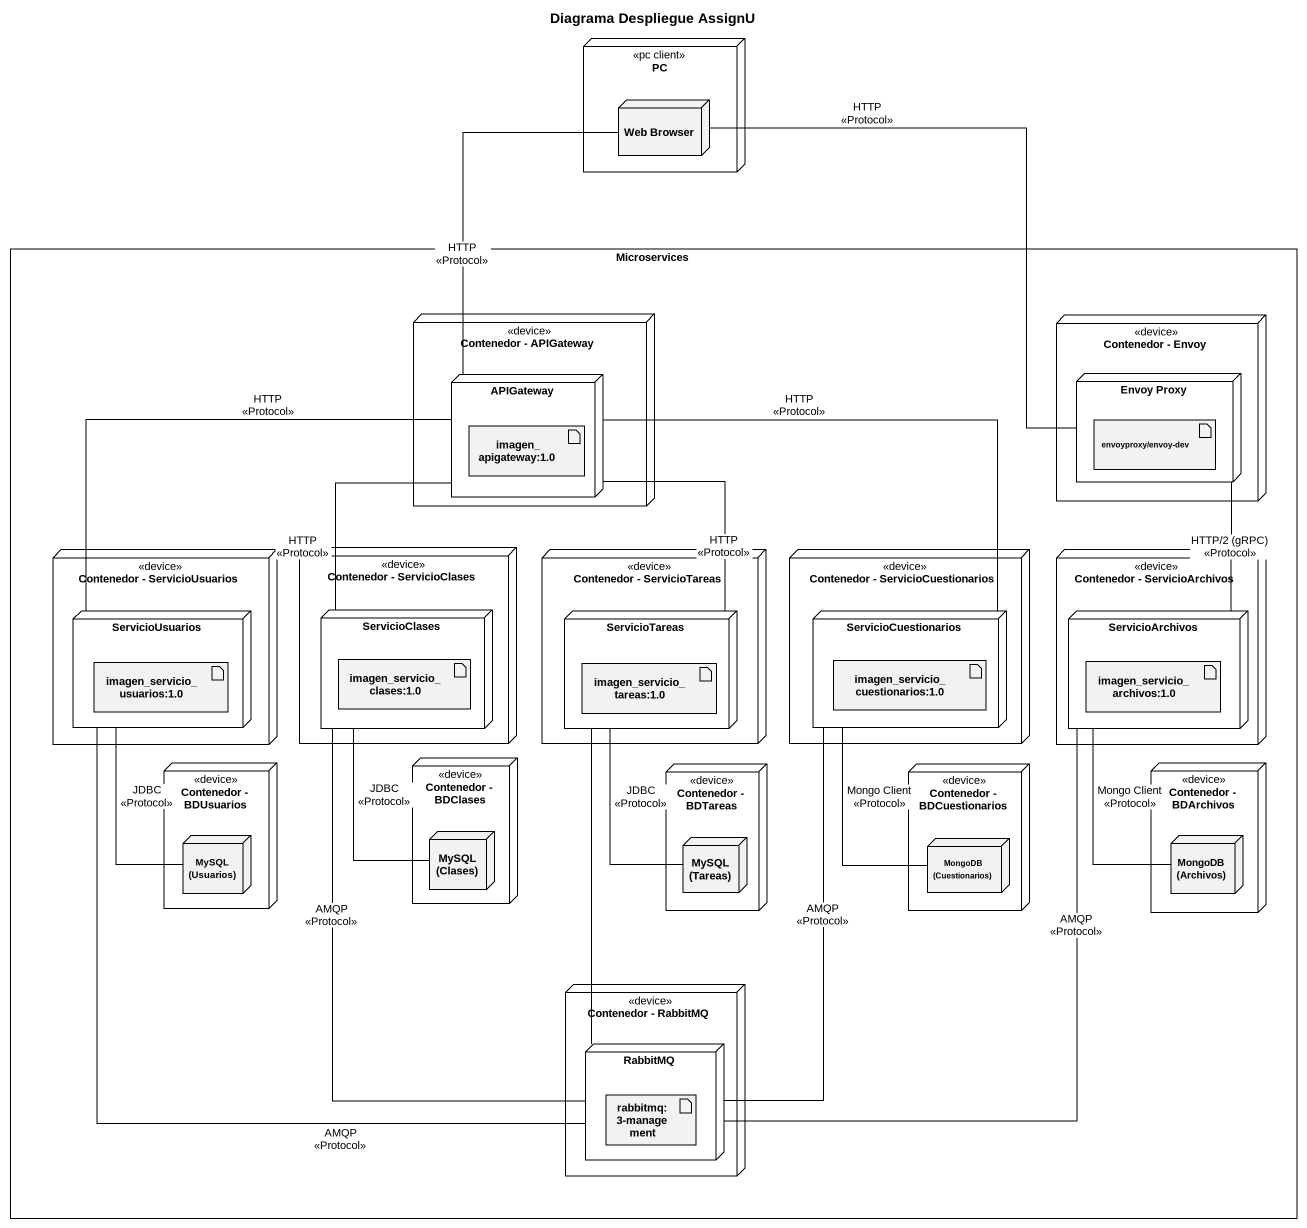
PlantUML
@startuml
title Diagrama Despliegue AssignU
node PC <<pc client>> {
  node "Web Browser" as Web_Browser
}
rectangle Microservices {
  node "Contenedor - APIGateway" as Contenedor_APIGateway <<device>> {
    node APIGateway {
      artifact "imagen_apigateway:1.0" as imagen_apigateway_1_0
    }
  }
  node "Contenedor - Envoy" as Contenedor_Envoy <<device>> {
    node "Envoy Proxy" as Envoy_Proxy {
      artifact "envoyproxy/envoy-dev" as envoyproxy_envoy_dev
    }
  }
  node "Contenedor - ServicioUsuarios" as Contenedor_ServicioUsuarios <<device>> {
    node ServicioUsuarios {
      artifact "imagen_servicio_usuarios:1.0" as imagen_servicio_usuarios_1_0
    }
  }
  node "Contenedor - ServicioClases" as Contenedor_ServicioClases <<device>> {
    node ServicioClases {
      artifact "imagen_servicio_clases:1.0" as imagen_servicio_clases_1_0
    }
  }
  node "Contenedor - ServicioTareas" as Contenedor_ServicioTareas <<device>> {
    node ServicioTareas {
      artifact "imagen_servicio_tareas:1.0" as imagen_servicio_tareas_1_0
    }
  }
  node "Contenedor - ServicioCuestionarios" as Contenedor <<device>> {
    node ServicioCuestionarios {
      artifact "imagen_servicio_cuestionarios:1.0" as imagen_servicio
    }
  }
  node "Contenedor - ServicioArchivos" as Contenedor_ServicioArchivos <<device>> {
    node ServicioArchivos {
      artifact "imagen_servicio_archivos:1.0" as imagen_servicio_archivos_1_0
    }
  }
  node "Contenedor - BDUsuarios" as Contenedor_BDUsuarios <<device>> {
    node "MySQL (Usuarios)" as MySQL_Usuarios
  }
  node "Contenedor - BDClases" as Contenedor_BDClases <<device>> {
    node "MySQL (Clases)" as MySQL_Clases
  }
  node "Contenedor - BDTareas" as Contenedor_BDTareas <<device>> {
    node "MySQL (Tareas)" as MySQL_Tareas
  }
  node "Contenedor - BDCuestionarios" as Contenedor_BDCuestionarios <<device>> {
    node "MongoDB (Cuestionarios)" as MongoDB_Cuestionarios
  }
  node "Contenedor - BDArchivos" as Contenedor_BDArchivos <<device>> {
    node "MongoDB (Archivos)" as MongoDB_Archivos
  }
  node "Contenedor - RabbitMQ" as Contenedor_RabbitMQ <<device>> {
    node RabbitMQ {
      artifact "rabbitmq:3-management" as rabbitmq_3_management
    }
  }
}
Web_Browser -- APIGateway : HTTP\n<<Protocol>>
Web_Browser -- Envoy_Proxy : HTTP\n<<Protocol>>
APIGateway -- ServicioUsuarios : HTTP\n<<Protocol>>
APIGateway -- ServicioClases : HTTP\n<<Protocol>>
APIGateway -- ServicioTareas : HTTP\n<<Protocol>>
APIGateway -- ServicioCuestionarios : HTTP\n<<Protocol>>
Envoy_Proxy -- ServicioArchivos : HTTP/2 (gRPC)\n<<Protocol>>
ServicioUsuarios -- MySQL_Usuarios : JDBC\n<<Protocol>>
ServicioUsuarios -- RabbitMQ : AMQP\n<<Protocol>>
ServicioClases -- MySQL_Clases : JDBC\n<<Protocol>>
ServicioClases -- RabbitMQ : AMQP\n<<Protocol>>
ServicioTareas -- MySQL_Tareas : JDBC\n<<Protocol>>
ServicioTareas -- RabbitMQ
ServicioCuestionarios -- MongoDB_Cuestionarios : Mongo Client\n<<Protocol>>
ServicioCuestionarios -- RabbitMQ : AMQP\n<<Protocol>>
ServicioArchivos -- MongoDB_Archivos : Mongo Client\n<<Protocol>>
ServicioArchivos -- RabbitMQ : AMQP\n<<Protocol>>
@enduml
